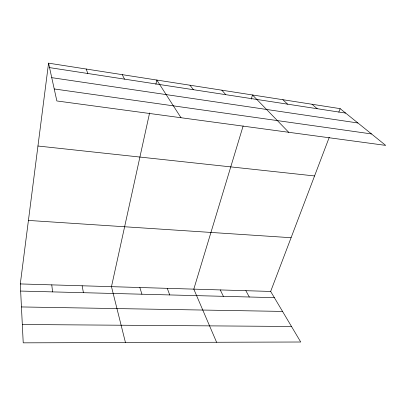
<?xml version="1.0" encoding="UTF-8"?>
<svg xmlns="http://www.w3.org/2000/svg" width="406" height="406" viewBox="0 0 406 406"><rect width="100%" height="100%" fill="white"/><g stroke="black" fill="none" stroke-linecap="round" stroke-linejoin="round"><path stroke-width="0.61" d="M329.261 137.279L270.665 291.437L300.724 342.009L23.223 342.842L20.3 283.931L48.558 63.158L340.147 108.646L385.7 145.394L56.86 100.957L48.558 63.158M149.586 112.959L111.477 286.666L125.454 342.532M155.874 84.311L156.807 80.043L181.005 117.735M243.143 125.936L193.804 289.133L216.601 342.263M251.243 99.135L252.502 94.974L288.707 132.29M338.812 112.142L340.147 108.646M22.315 324.506L291.488 326.465M21.442 306.946L282.535 311.412M20.655 291.061L274.36 297.654M20.3 283.931L270.665 291.437M28.43 220.428L291.082 237.713M37.951 146.018L314.559 175.955M54.226 88.955L371.5 133.939M51.745 77.663L357.914 122.982M49.537 67.619L345.648 113.081M312.052 104.261L317.198 108.717M282.855 99.709L287.621 104.175M221.859 90.193L225.756 94.674M189.988 85.219L193.398 89.706M245.874 290.691L249.284 297.004M122.236 74.653L124.535 79.134M220.265 289.925L223.381 296.329M86.184 69.03L87.853 73.501M167.267 288.336L169.718 294.934M139.842 287.514L141.927 294.213M82.139 285.783L83.423 292.69M51.765 284.875L52.597 291.889"/></g></svg>
